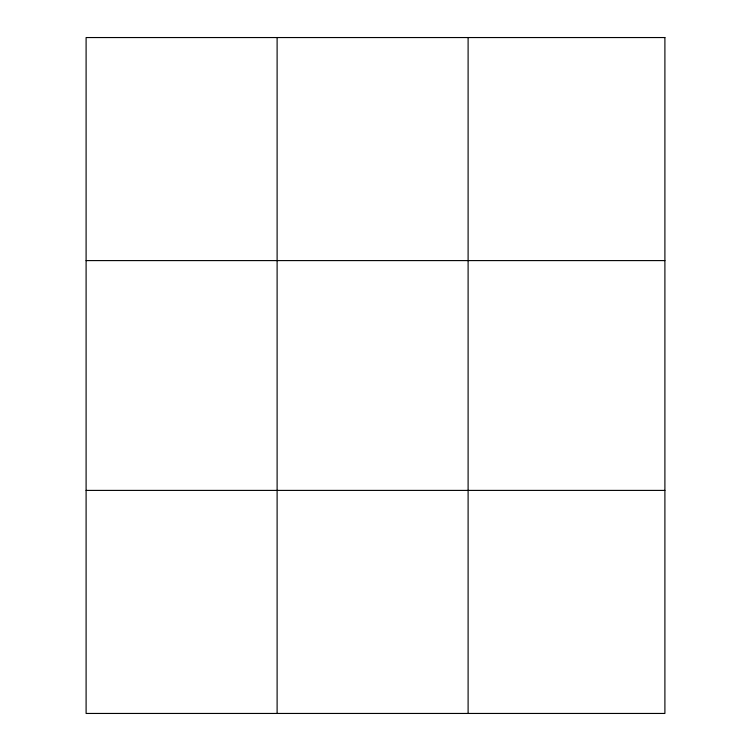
<?xml version="1.0" encoding="UTF-8"?>
<svg xmlns="http://www.w3.org/2000/svg" width="751" height="751" viewBox="0 0 751 751"><rect width="100%" height="100%" fill="white"/><g stroke="black" fill="none" stroke-linecap="round" stroke-linejoin="round"><path stroke-width="1.13" d="M277.11 37.55L277.11 713.45M468.108 37.55L468.108 713.45M86.102 260.597L664.898 260.597M86.102 490.403L664.898 490.403M664.898 37.55L664.898 713.45L86.102 713.45L86.102 37.55L664.898 37.55"/></g></svg>
